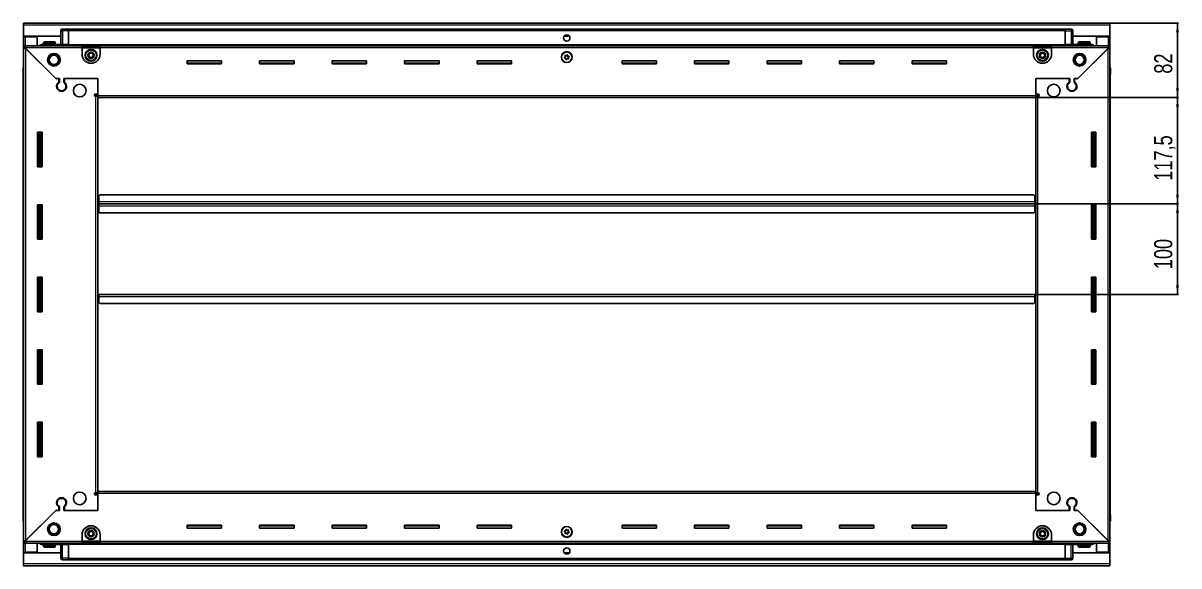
# Model space of a CAD drawing. Header units: millimetres. Extents: x 1315 to 5444, y -523 to 1671.
# Drawn here: x 4169 to 5444, y 877 to 1476 of the extents above; entities that cross this region are included whole.
import ezdxf

# ---------------------------------------------------------------- set-up
doc = ezdxf.new("R2010")
doc.units = ezdxf.units.MM
doc.layers.add('FORMAT', color=7, linetype='Continuous')
doc.styles.add('SLDTEXTSTYLE0', font='TXT', dxfattribs={"width": 0.75})
doc.dimstyles.new('SLDDIMSTYLE0', dxfattribs={"dimtxt": 20, "dimasz": 10, "dimexe": 0, "dimexo": 0.0625, "dimgap": 5, "dimtad": 2, "dimdec": 1, "dimrnd": 1e-09, "dimzin": 12, "dimdsep": 46, "dimtxsty": 'SLDTEXTSTYLE0', "dimsah": 1, "dimcen": 0.09, "dimadec": 0, "dimazin": 3, "dimtfac": 1, "dimtofl": 0, "dimtmove": 0, "dimatfit": 3, "dimfxl": 0, "dimfrac": 2, "dimtolj": 1, "dimtzin": 12, "dimarcsym": 0})

# ---------------------------------------------------------------- blocks, each defined once
blk = doc.blocks.new('_D_6')
at = {"layer": 'FORMAT'}
for p, q in [((5368.4, 1475.8), (5443.9, 1475.8)), ((5442.9, 1475.8), (5442.9, 1393.8)), ((5286.4, 1393.8), (5443.9, 1393.8))]:
    blk.add_line(p, q, dxfattribs=at)
for points in [[(5442.9, 1475.8), (5441.3, 1465.8), (5444.4, 1465.8)], [(5442.9, 1393.8), (5444.4, 1403.8), (5441.3, 1403.8)]]:
    blk.add_solid(points, dxfattribs=at)
at = {"layer": 'FORMAT', "insert": (5417.1, 1420), "char_height": 20, "attachment_point": 1, "rotation": 90, "style": 'SLDTEXTSTYLE0'}
blk.add_mtext('82', dxfattribs=at)
blk = doc.blocks.new('_D_7')
at = {"layer": 'FORMAT'}
for p, q in [((5286.4, 1393.8), (5443.9, 1393.8)), ((5442.9, 1276.3), (5442.9, 1393.8)), ((5285.4, 1276.3), (5443.9, 1276.3))]:
    blk.add_line(p, q, dxfattribs=at)
for points in [[(5442.9, 1393.8), (5441.3, 1383.8), (5444.4, 1383.8)], [(5442.9, 1276.3), (5444.4, 1286.3), (5441.3, 1286.3)]]:
    blk.add_solid(points, dxfattribs=at)
at = {"layer": 'FORMAT', "insert": (5417.1, 1301.8), "char_height": 20, "attachment_point": 1, "rotation": 90, "style": 'SLDTEXTSTYLE0'}
blk.add_mtext('117,5', dxfattribs=at)
blk = doc.blocks.new('_D_8')
at = {"layer": 'FORMAT'}
for p, q in [((5285.4, 1276.3), (5443.9, 1276.3)), ((5442.9, 1276.3), (5442.9, 1176.3)), ((5285.4, 1176.3), (5443.9, 1176.3))]:
    blk.add_line(p, q, dxfattribs=at)
for points in [[(5442.9, 1276.3), (5441.3, 1266.3), (5444.4, 1266.3)], [(5442.9, 1176.3), (5444.4, 1186.3), (5441.3, 1186.3)]]:
    blk.add_solid(points, dxfattribs=at)
at = {"layer": 'FORMAT', "insert": (5417.1, 1204.2), "char_height": 20, "attachment_point": 1, "rotation": 90, "style": 'SLDTEXTSTYLE0'}
blk.add_mtext('100', dxfattribs=at)

msp = doc.modelspace()

# ---------------------------------------------------------------- linework, layer by layer
at = {"color": 7, "linetype": 'Continuous', "lineweight": 25}
for p, q in [((4169.35, 1473.72), (4169.35, 1475.82)), ((4169.35, 1475.82), (5368.35, 1475.82)), ((4169.35, 1461.32), (4169.35, 1473.72)), ((4210.35, 1452.32), (4210.35, 1467.32)), ((4211.03, 1468.82), (4211.03, 1468.82)), ((4212.35, 1469.32), (4218.85, 1469.32)), ((4212.35, 1469.32), (4218.85, 1469.32)), ((4218.85, 1469.32), (4218.85, 1469.32)), ((4218.85, 1469.32), (4218.85, 1469.32)), ((4218.85, 1469.32), (4218.85, 1467.32)), ((5318.85, 1469.17), (4218.85, 1469.17)), ((4218.85, 1452.32), (4218.85, 1467.32)), ((5318.85, 1469.32), (5318.85, 1469.32)), ((5325.35, 1469.32), (5318.85, 1469.32)), ((5325.35, 1469.32), (5318.85, 1469.32)), ((5318.85, 1469.32), (5318.85, 1467.32)), ((5318.85, 1452.32), (5318.85, 1467.32)), ((5327.35, 1467.32), (5327.35, 1467.32)), ((5327.35, 1452.32), (5327.35, 1467.32)), ((5368.35, 1475.82), (5368.35, 1473.72)), ((5368.35, 1473.72), (5368.35, 1461.32)), ((4210.35, 1461.32), (4169.35, 1461.32)), ((4169.35, 1460.82), (4169.35, 1461.32)), ((4169.35, 1450.57), (4169.35, 1460.82)), ((4169.35, 1460.82), (4171.45, 1460.82)), ((4170.85, 1460.82), (4170.85, 1461.32)), ((4184.35, 1460.82), (4171.45, 1460.82)), ((4184.35, 1450.57), (4184.35, 1460.82)), ((4191.35, 1454.22), (4191.35, 1452.32)), ((4192.15, 1455.02), (4203.55, 1455.02)), ((4204.35, 1452.32), (4204.35, 1454.22)), ((4771.72, 1461.32), (4765.98, 1461.32)), ((5368.35, 1461.32), (5327.35, 1461.32)), ((5333.35, 1454.22), (5333.35, 1452.32)), ((5334.15, 1455.02), (5345.55, 1455.02)), ((5346.35, 1452.32), (5346.35, 1454.22)), ((5353.35, 1450.57), (5353.35, 1460.82)), ((5353.35, 1460.82), (5366.25, 1460.82)), ((5366.25, 1460.82), (5368.35, 1460.82)), ((5366.85, 1460.82), (5366.85, 1461.32)), ((5368.35, 1460.82), (5368.35, 1461.32)), ((5368.35, 1460.82), (5368.35, 1450.57)), ((4169.35, 1449.07), (4169.35, 1450.57)), ((4169.35, 1450.57), (4170.35, 1450.57)), ((4169.35, 1448.57), (4169.35, 1449.07)), ((4169.35, 1449.07), (4170.35, 1449.07)), ((4169.35, 904.07), (4169.35, 1448.57)), ((4170.85, 1448.57), (4169.35, 1448.57)), ((4170.35, 1449.07), (4170.35, 1450.57)), ((4170.35, 1450.57), (4233.85, 1450.57)), ((4170.95, 1448.47), (4204.85, 1414.57)), ((4205.55, 1413.87), (4171.45, 1447.97)), ((4189.85, 1452.32), (4218.85, 1452.32)), ((4218.78, 1450.57), (4218.85, 1452.29)), ((4218.85, 1452.32), (4218.85, 1451.82)), ((4218.85, 1451.17), (5318.85, 1451.17)), ((4233.85, 1448.47), (4233.85, 1450.57)), ((4233.85, 1450.57), (4253.85, 1450.57)), ((4233.85, 1449.07), (4253.85, 1449.07)), ((4233.85, 1441.57), (4233.85, 1448.47)), ((4253.85, 1450.57), (5283.85, 1450.57)), ((4253.85, 1450.57), (4253.85, 1448.47)), ((4253.85, 1448.47), (4253.85, 1441.57)), ((5283.85, 1448.47), (5283.85, 1450.57)), ((5283.85, 1450.57), (5303.85, 1450.57)), ((5283.85, 1449.07), (5303.85, 1449.07)), ((5283.85, 1441.57), (5283.85, 1448.47)), ((5303.85, 1450.57), (5367.35, 1450.57)), ((5303.85, 1450.57), (5303.85, 1448.47)), ((5303.85, 1448.47), (5303.85, 1441.57)), ((5318.85, 1452.32), (5318.85, 1451.82)), ((5347.85, 1452.32), (5318.85, 1452.32)), ((5318.85, 1452.29), (5318.93, 1450.57)), ((5366.25, 1447.97), (5332.15, 1413.87)), ((5332.85, 1414.57), (5366.75, 1448.47)), ((5366.85, 1448.57), (5368.35, 1448.57)), ((5367.35, 1449.07), (5367.35, 1450.57)), ((5367.35, 1450.57), (5368.35, 1450.57)), ((5367.35, 1449.07), (5368.35, 1449.07)), ((5368.35, 1449.07), (5368.35, 1450.57)), ((5368.35, 1449.07), (5368.35, 1448.57)), ((5368.35, 1448.57), (5368.35, 904.07)), ((4387.85, 1434.32), (4349.85, 1434.32)), ((4349.85, 1434.32), (4349.85, 1430.82)), ((4387.85, 1431.57), (4349.85, 1431.57)), ((4349.85, 1430.82), (4387.85, 1430.82)), ((4387.85, 1430.82), (4387.85, 1434.32)), ((4467.85, 1434.32), (4429.85, 1434.32)), ((4429.85, 1434.32), (4429.85, 1430.82)), ((4467.85, 1431.57), (4429.85, 1431.57)), ((4429.85, 1430.82), (4467.85, 1430.82)), ((4467.85, 1430.82), (4467.85, 1434.32)), ((4547.85, 1434.32), (4509.85, 1434.32)), ((4509.85, 1434.32), (4509.85, 1430.82)), ((4547.85, 1431.57), (4509.85, 1431.57)), ((4509.85, 1430.82), (4547.85, 1430.82)), ((4547.85, 1430.82), (4547.85, 1434.32)), ((4627.85, 1434.32), (4589.85, 1434.32)), ((4589.85, 1434.32), (4589.85, 1430.82)), ((4627.85, 1431.57), (4589.85, 1431.57)), ((4589.85, 1430.82), (4627.85, 1430.82)), ((4627.85, 1430.82), (4627.85, 1434.32)), ((4707.85, 1434.32), (4669.85, 1434.32)), ((4669.85, 1434.32), (4669.85, 1430.82)), ((4707.85, 1431.57), (4669.85, 1431.57)), ((4669.85, 1430.82), (4707.85, 1430.82)), ((4707.85, 1430.82), (4707.85, 1434.32)), ((4867.85, 1434.32), (4829.85, 1434.32)), ((4829.85, 1434.32), (4829.85, 1430.82)), ((4867.85, 1431.57), (4829.85, 1431.57)), ((4829.85, 1430.82), (4867.85, 1430.82)), ((4867.85, 1430.82), (4867.85, 1434.32)), ((4947.85, 1434.32), (4909.85, 1434.32)), ((4909.85, 1434.32), (4909.85, 1430.82)), ((4947.85, 1431.57), (4909.85, 1431.57)), ((4909.85, 1430.82), (4947.85, 1430.82)), ((4947.85, 1430.82), (4947.85, 1434.32)), ((5027.85, 1434.32), (4989.85, 1434.32)), ((4989.85, 1434.32), (4989.85, 1430.82)), ((5027.85, 1431.57), (4989.85, 1431.57)), ((4989.85, 1430.82), (5027.85, 1430.82)), ((5027.85, 1430.82), (5027.85, 1434.32)), ((5107.85, 1434.32), (5069.85, 1434.32)), ((5069.85, 1434.32), (5069.85, 1430.82)), ((5107.85, 1431.57), (5069.85, 1431.57)), ((5069.85, 1430.82), (5107.85, 1430.82)), ((5107.85, 1430.82), (5107.85, 1434.32)), ((5187.85, 1434.32), (5149.85, 1434.32)), ((5149.85, 1434.32), (5149.85, 1430.82)), ((5187.85, 1431.57), (5149.85, 1431.57)), ((5149.85, 1430.82), (5187.85, 1430.82)), ((5187.85, 1430.82), (5187.85, 1434.32)), ((4168.85, 1425.82), (4168.85, 1419.32)), ((4168.85, 1419.32), (4168.85, 1425.82)), ((4168.85, 1419.32), (4168.85, 1419.32)), ((4169.35, 1419.32), (4168.85, 1419.32)), ((4169, 1419.32), (4169, 933.32)), ((5368.35, 1427.15), (5368.35, 1427.15)), ((5368.35, 1419.32), (5368.85, 1419.32)), ((5368.7, 933.32), (5368.7, 1419.32)), ((5368.85, 1425.82), (5368.85, 1419.32)), ((5368.85, 1419.32), (5368.85, 1425.82)), ((5368.85, 1419.32), (5368.85, 1419.32)), ((5368.85, 1419.32), (5368.85, 1419.32)), ((4204.85, 1414.57), (4209.05, 1414.57)), ((4206.25, 1414.57), (4205.55, 1413.87)), ((4208.35, 1414.57), (4206.25, 1414.57)), ((4208.35, 1414.57), (4208.35, 1410.68)), ((4209.05, 1414.57), (4209.05, 1410.29)), ((4213.65, 1414.57), (4251.35, 1414.57)), ((4213.65, 1410.29), (4213.65, 1414.57)), ((4214.35, 1410.68), (4214.35, 1414.57)), ((4251.35, 1414.57), (4214.35, 1414.57)), ((4251.35, 1395.92), (4251.35, 1414.57)), ((4251.35, 1397.32), (4251.35, 1414.57)), ((5286.35, 1414.57), (5324.05, 1414.57)), ((5286.35, 1395.92), (5286.35, 1414.57)), ((5286.35, 1414.57), (5286.35, 1397.32)), ((5323.35, 1414.57), (5286.35, 1414.57)), ((5323.35, 1414.57), (5323.35, 1410.68)), ((5324.05, 1414.57), (5324.05, 1410.29)), ((5328.65, 1414.57), (5332.85, 1414.57)), ((5328.65, 1410.29), (5328.65, 1414.57)), ((5331.45, 1414.57), (5329.35, 1414.57)), ((5329.35, 1410.68), (5329.35, 1414.57)), ((5332.15, 1413.87), (5331.45, 1414.57)), ((4209.35, 1401.71), (4209.35, 1400.95)), ((4248.5, 1397.32), (4251.35, 1397.32)), ((4249.25, 1395.32), (4248.5, 1395.32)), ((4249.25, 1395.32), (4251.35, 1395.32)), ((4251.35, 1396.32), (4249.35, 1396.32)), ((4249.35, 1396.32), (4249.35, 1395.32)), ((4251.35, 1393.82), (4251.35, 1395.92)), ((5286.35, 1393.82), (4251.35, 1393.82)), ((4251.35, 958.82), (4251.35, 1393.82)), ((5286.35, 1397.32), (5289.2, 1397.32)), ((5288.35, 1396.32), (5286.35, 1396.32)), ((5286.35, 1395.92), (5286.35, 1393.82)), ((5286.35, 1395.32), (5288.45, 1395.32)), ((5286.35, 1393.82), (5286.35, 958.82)), ((5288.35, 1395.32), (5288.35, 1396.32)), ((5289.2, 1395.32), (5288.45, 1395.32)), ((5328.35, 1401.71), (5328.35, 1400.95)), ((4189.85, 1355.32), (4184.85, 1355.32)), ((4184.85, 1355.32), (4184.85, 1317.32)), ((4187, 1317.32), (4187, 1355.32)), ((4188.79, 1317.32), (4188.79, 1355.32)), ((4188.83, 1317.32), (4188.83, 1355.32)), ((4189.85, 1317.32), (4189.85, 1355.32)), ((5347.85, 1355.32), (5347.85, 1317.32)), ((5352.85, 1355.32), (5347.85, 1355.32)), ((5348.87, 1355.32), (5348.87, 1317.32)), ((5348.91, 1355.32), (5348.91, 1317.32)), ((5350.7, 1355.32), (5350.7, 1317.32)), ((5352.85, 1317.32), (5352.85, 1355.32)), ((4184.85, 1317.32), (4189.85, 1317.32)), ((5347.85, 1317.32), (5352.85, 1317.32)), ((4252.1, 1276.32), (4251.35, 1276.32)), ((4252.35, 1279.17), (4252.1, 1279.17)), ((4252.1, 1279.17), (4252.1, 1276.32)), ((4252.1, 1276.32), (4252.1, 1273.47)), ((4253.35, 1286.32), (4252.35, 1285.32)), ((4252.35, 1285.32), (4252.35, 1278.42)), ((4252.35, 1276.32), (4252.35, 1278.42)), ((5285.35, 1276.32), (4252.35, 1276.32)), ((4252.35, 1274.22), (4252.35, 1276.32)), ((5284.35, 1286.32), (4253.35, 1286.32)), ((5285.35, 1285.32), (5284.35, 1286.32)), ((5285.35, 1278.42), (5285.35, 1285.32)), ((5285.6, 1279.17), (5285.35, 1279.17)), ((5285.35, 1278.42), (5285.35, 1276.32)), ((5285.35, 1276.32), (5285.35, 1274.22)), ((5285.6, 1276.32), (5285.6, 1279.17)), ((5286.35, 1276.32), (5285.6, 1276.32)), ((5285.6, 1273.47), (5285.6, 1276.32)), ((4189.85, 1275.32), (4184.85, 1275.32)), ((4184.85, 1275.32), (4184.85, 1237.32)), ((4187, 1237.32), (4187, 1275.32)), ((4188.79, 1237.32), (4188.79, 1275.32)), ((4188.83, 1237.32), (4188.83, 1275.32)), ((4189.85, 1237.32), (4189.85, 1275.32)), ((4252.1, 1273.47), (4252.35, 1273.47)), ((4252.35, 1274.22), (4252.35, 1267.32)), ((4252.35, 1267.32), (4253.35, 1266.32)), ((4253.35, 1266.32), (5284.35, 1266.32)), ((5284.35, 1266.32), (5285.35, 1267.32)), ((5285.35, 1267.32), (5285.35, 1274.22)), ((5285.35, 1273.47), (5285.6, 1273.47)), ((5347.85, 1275.32), (5347.85, 1237.32)), ((5352.85, 1275.32), (5347.85, 1275.32)), ((5348.87, 1275.32), (5348.87, 1237.32)), ((5348.91, 1275.32), (5348.91, 1237.32)), ((5350.7, 1275.32), (5350.7, 1237.32)), ((5352.85, 1237.32), (5352.85, 1275.32)), ((4184.85, 1237.32), (4189.85, 1237.32)), ((5347.85, 1237.32), (5352.85, 1237.32)), ((4189.85, 1195.32), (4184.85, 1195.32)), ((4184.85, 1195.32), (4184.85, 1157.32)), ((4187, 1157.32), (4187, 1195.32)), ((4188.79, 1157.32), (4188.79, 1195.32)), ((4188.83, 1157.32), (4188.83, 1195.32)), ((4189.85, 1157.32), (4189.85, 1195.32)), ((5347.85, 1195.32), (5347.85, 1157.32)), ((5352.85, 1195.32), (5347.85, 1195.32)), ((5348.87, 1195.32), (5348.87, 1157.32)), ((5348.91, 1195.32), (5348.91, 1157.32)), ((5350.7, 1195.32), (5350.7, 1157.32)), ((5352.85, 1157.32), (5352.85, 1195.32)), ((4251.35, 1176.32), (4252.1, 1176.32)), ((4252.1, 1176.32), (4252.1, 1173.47)), ((4252.35, 1174.22), (4252.35, 1176.32)), ((4252.35, 1176.32), (5285.35, 1176.32)), ((4252.35, 1174.22), (4252.35, 1167.32)), ((5285.35, 1176.32), (5285.35, 1174.22)), ((5285.35, 1167.32), (5285.35, 1174.22)), ((5285.6, 1173.47), (5285.6, 1176.32)), ((5285.6, 1176.32), (5286.35, 1176.32)), ((4252.1, 1173.47), (4252.35, 1173.47)), ((4252.35, 1167.32), (4253.35, 1166.32)), ((4253.35, 1166.32), (5284.35, 1166.32)), ((5284.35, 1166.32), (5285.35, 1167.32)), ((5285.35, 1173.47), (5285.6, 1173.47)), ((4184.85, 1157.32), (4189.85, 1157.32)), ((5347.85, 1157.32), (5352.85, 1157.32)), ((4189.85, 1115.32), (4184.85, 1115.32)), ((4184.85, 1115.32), (4184.85, 1077.32)), ((4187, 1077.32), (4187, 1115.32)), ((4188.79, 1077.32), (4188.79, 1115.32)), ((4188.83, 1077.32), (4188.83, 1115.32)), ((4189.85, 1077.32), (4189.85, 1115.32)), ((5347.85, 1115.32), (5347.85, 1077.32)), ((5352.85, 1115.32), (5347.85, 1115.32)), ((5348.87, 1115.32), (5348.87, 1077.32)), ((5348.91, 1115.32), (5348.91, 1077.32)), ((5350.7, 1115.32), (5350.7, 1077.32)), ((5352.85, 1077.32), (5352.85, 1115.32)), ((4184.85, 1077.32), (4189.85, 1077.32)), ((5347.85, 1077.32), (5352.85, 1077.32)), ((4189.85, 1035.32), (4184.85, 1035.32)), ((4184.85, 1035.32), (4184.85, 997.32)), ((4187, 997.32), (4187, 1035.32)), ((4188.79, 997.32), (4188.79, 1035.32)), ((4188.83, 997.32), (4188.83, 1035.32)), ((4189.85, 997.32), (4189.85, 1035.32)), ((5347.85, 1035.32), (5347.85, 997.32)), ((5352.85, 1035.32), (5347.85, 1035.32)), ((5348.87, 1035.32), (5348.87, 997.32)), ((5348.91, 1035.32), (5348.91, 997.32)), ((5350.7, 1035.32), (5350.7, 997.32)), ((5352.85, 997.32), (5352.85, 1035.32)), ((4184.85, 997.32), (4189.85, 997.32)), ((5347.85, 997.32), (5352.85, 997.32)), ((4248.5, 957.32), (4249.25, 957.32)), ((4251.35, 957.32), (4249.25, 957.32)), ((4249.35, 957.32), (4249.35, 956.32)), ((4251.35, 956.72), (4251.35, 958.82)), ((4251.35, 958.82), (5286.35, 958.82)), ((4251.35, 956.72), (4251.35, 938.07)), ((5286.35, 958.82), (5286.35, 956.72)), ((5288.45, 957.32), (5286.35, 957.32)), ((5286.35, 956.72), (5286.35, 938.07)), ((5288.35, 956.32), (5288.35, 957.32)), ((5288.45, 957.32), (5289.2, 957.32)), ((4209.35, 951.7), (4209.35, 950.94)), ((4251.35, 955.32), (4248.5, 955.32)), ((4249.35, 956.32), (4251.35, 956.32)), ((4251.35, 938.07), (4251.35, 955.32)), ((5286.35, 956.32), (5288.35, 956.32)), ((5286.35, 955.32), (5286.35, 938.07)), ((5289.2, 955.32), (5286.35, 955.32)), ((5328.35, 951.7), (5328.35, 950.94)), ((4168.85, 926.82), (4168.85, 933.32)), ((4168.85, 933.32), (4168.85, 933.32)), ((4168.85, 933.32), (4168.85, 933.32)), ((4168.85, 933.32), (4168.85, 926.82)), ((4169.35, 933.32), (4168.85, 933.32)), ((4204.85, 938.07), (4170.95, 904.17)), ((4171.45, 904.67), (4205.55, 938.77)), ((4209.05, 938.07), (4204.85, 938.07)), ((4205.55, 938.77), (4206.25, 938.07)), ((4206.25, 938.07), (4208.35, 938.07)), ((4208.35, 941.96), (4208.35, 938.07)), ((4209.05, 942.36), (4209.05, 938.07)), ((4213.65, 938.07), (4213.65, 942.36)), ((4251.35, 938.07), (4213.65, 938.07)), ((4214.35, 938.07), (4214.35, 941.96)), ((4214.35, 938.07), (4251.35, 938.07)), ((5324.05, 938.07), (5286.35, 938.07)), ((5286.35, 938.07), (5323.35, 938.07)), ((5323.35, 941.96), (5323.35, 938.07)), ((5324.05, 942.36), (5324.05, 938.07)), ((5328.65, 938.07), (5328.65, 942.36)), ((5332.85, 938.07), (5328.65, 938.07)), ((5329.35, 938.07), (5329.35, 941.96)), ((5329.35, 938.07), (5331.45, 938.07)), ((5331.45, 938.07), (5332.15, 938.77)), ((5332.15, 938.77), (5366.25, 904.67)), ((5366.75, 904.17), (5332.85, 938.07)), ((5368.35, 933.32), (5368.85, 933.32)), ((5368.85, 933.32), (5368.85, 933.32)), ((5368.85, 926.82), (5368.85, 933.32)), ((5368.85, 933.32), (5368.85, 926.82)), ((4169.35, 925.5), (4169.35, 925.5)), ((4387.85, 921.82), (4349.85, 921.82)), ((4349.85, 921.82), (4349.85, 918.32)), ((4349.85, 921.07), (4387.85, 921.07)), ((4387.85, 918.32), (4387.85, 921.82)), ((4467.85, 921.82), (4429.85, 921.82)), ((4429.85, 921.82), (4429.85, 918.32)), ((4429.85, 921.07), (4467.85, 921.07)), ((4467.85, 918.32), (4467.85, 921.82)), ((4547.85, 921.82), (4509.85, 921.82)), ((4509.85, 921.82), (4509.85, 918.32)), ((4509.85, 921.07), (4547.85, 921.07)), ((4547.85, 918.32), (4547.85, 921.82)), ((4627.85, 921.82), (4589.85, 921.82)), ((4589.85, 921.82), (4589.85, 918.32)), ((4589.85, 921.07), (4627.85, 921.07)), ((4627.85, 918.32), (4627.85, 921.82)), ((4707.85, 921.82), (4669.85, 921.82)), ((4669.85, 921.82), (4669.85, 918.32)), ((4669.85, 921.07), (4707.85, 921.07)), ((4707.85, 918.32), (4707.85, 921.82)), ((4867.85, 921.82), (4829.85, 921.82)), ((4829.85, 921.82), (4829.85, 918.32)), ((4829.85, 921.07), (4867.85, 921.07)), ((4867.85, 918.32), (4867.85, 921.82)), ((4947.85, 921.82), (4909.85, 921.82)), ((4909.85, 921.82), (4909.85, 918.32)), ((4909.85, 921.07), (4947.85, 921.07)), ((4947.85, 918.32), (4947.85, 921.82)), ((5027.85, 921.82), (4989.85, 921.82)), ((4989.85, 921.82), (4989.85, 918.32)), ((4989.85, 921.07), (5027.85, 921.07)), ((5027.85, 918.32), (5027.85, 921.82)), ((5107.85, 921.82), (5069.85, 921.82)), ((5069.85, 921.82), (5069.85, 918.32)), ((5069.85, 921.07), (5107.85, 921.07)), ((5107.85, 918.32), (5107.85, 921.82)), ((5187.85, 921.82), (5149.85, 921.82)), ((5149.85, 921.82), (5149.85, 918.32)), ((5149.85, 921.07), (5187.85, 921.07)), ((5187.85, 918.32), (5187.85, 921.82)), ((4233.85, 904.17), (4233.85, 911.07)), ((4253.85, 911.07), (4253.85, 904.17)), ((4349.85, 918.32), (4387.85, 918.32)), ((4429.85, 918.32), (4467.85, 918.32)), ((4509.85, 918.32), (4547.85, 918.32)), ((4589.85, 918.32), (4627.85, 918.32)), ((4669.85, 918.32), (4707.85, 918.32)), ((4829.85, 918.32), (4867.85, 918.32)), ((4909.85, 918.32), (4947.85, 918.32)), ((4989.85, 918.32), (5027.85, 918.32)), ((5069.85, 918.32), (5107.85, 918.32)), ((5149.85, 918.32), (5187.85, 918.32)), ((5283.85, 904.17), (5283.85, 911.07)), ((5303.85, 911.07), (5303.85, 904.17)), ((4169.35, 903.57), (4169.35, 904.07)), ((4170.85, 904.07), (4169.35, 904.07)), ((4169.35, 903.57), (4169.35, 902.07)), ((4170.35, 903.57), (4169.35, 903.57)), ((4169.35, 891.82), (4169.35, 902.07)), ((4170.35, 902.07), (4169.35, 902.07)), ((4170.35, 903.57), (4170.35, 902.07)), ((4233.85, 902.07), (4170.35, 902.07)), ((4184.35, 891.82), (4184.35, 902.07)), ((4189.85, 900.32), (4218.85, 900.32)), ((4191.35, 900.32), (4191.35, 898.42)), ((4195.93, 897.62), (4192.15, 897.62)), ((4203.55, 897.62), (4195.93, 897.62)), ((4204.35, 898.42), (4204.35, 900.32)), ((4210.35, 900.32), (4210.35, 885.32)), ((4218.85, 900.36), (4218.78, 902.07)), ((5318.85, 901.47), (4218.85, 901.47)), ((4218.85, 900.32), (4218.85, 900.82)), ((4218.85, 900.32), (4218.85, 885.32)), ((4233.85, 902.07), (4233.85, 904.17)), ((4253.85, 903.57), (4233.85, 903.57)), ((4253.85, 902.07), (4233.85, 902.07)), ((4253.85, 904.17), (4253.85, 902.07)), ((5283.85, 902.07), (4253.85, 902.07)), ((5283.85, 902.07), (5283.85, 904.17)), ((5303.85, 903.57), (5283.85, 903.57)), ((5303.85, 902.07), (5283.85, 902.07)), ((5303.85, 904.17), (5303.85, 902.07)), ((5367.35, 902.07), (5303.85, 902.07)), ((5318.93, 902.07), (5318.85, 900.36)), ((5318.85, 900.32), (5318.85, 900.82)), ((5347.85, 900.32), (5318.85, 900.32)), ((5318.85, 900.32), (5318.85, 885.32)), ((5327.35, 900.32), (5327.35, 885.32)), ((5333.35, 900.32), (5333.35, 898.42)), ((5341.14, 897.62), (5334.15, 897.62)), ((5345.55, 897.62), (5341.14, 897.62)), ((5346.35, 898.42), (5346.35, 900.32)), ((5353.35, 891.82), (5353.35, 902.07)), ((5366.85, 904.07), (5368.35, 904.07)), ((5367.35, 903.57), (5367.35, 902.07)), ((5368.35, 903.57), (5367.35, 903.57)), ((5368.35, 902.07), (5367.35, 902.07)), ((5368.35, 904.07), (5368.35, 903.57)), ((5368.35, 903.57), (5368.35, 902.07)), ((5368.35, 902.07), (5368.35, 891.82)), ((4171.45, 891.82), (4169.35, 891.82)), ((4169.35, 891.32), (4169.35, 891.82)), ((4169.35, 878.92), (4169.35, 891.32)), ((4169.35, 891.32), (4210.35, 891.32)), ((4170.85, 891.32), (4170.85, 891.82)), ((4171.45, 891.82), (4184.35, 891.82)), ((4210.35, 885.32), (4210.35, 885.32)), ((4212.35, 883.32), (4218.85, 883.32)), ((4212.35, 883.32), (4218.85, 883.32)), ((4218.85, 883.32), (4218.85, 885.32)), ((4218.85, 883.47), (5318.85, 883.47)), ((4218.85, 883.32), (4218.85, 883.32)), ((4765.98, 891.32), (4771.72, 891.32)), ((5318.85, 883.32), (5318.85, 885.32)), ((5325.35, 883.32), (5318.85, 883.32)), ((5318.85, 883.32), (5318.85, 883.32)), ((5318.85, 883.32), (5318.85, 883.32)), ((5325.35, 883.32), (5318.85, 883.32)), ((5326.67, 883.82), (5326.67, 883.82)), ((5327.35, 891.32), (5368.35, 891.32)), ((5366.25, 891.82), (5353.35, 891.82)), ((5368.35, 891.82), (5366.25, 891.82)), ((5366.85, 891.32), (5366.85, 891.82)), ((5368.35, 891.32), (5368.35, 891.82)), ((5368.35, 891.32), (5368.35, 878.92)), ((4169.35, 876.82), (4169.35, 878.92)), ((5368.35, 876.82), (4169.35, 876.82)), ((5368.35, 878.92), (5368.35, 876.82))]:
    msp.add_line(p, q, dxfattribs=at)
at = {"color": 8, "linetype": 'Continuous', "lineweight": 18}
for p, q in [((5368.35, 1473.72), (4169.35, 1473.72)), ((4210.35, 1467.32), (4212.35, 1467.32)), ((4212.35, 1469.32), (4212.35, 1467.32)), ((4212.35, 1467.32), (4212.35, 1452.32)), ((4218.85, 1467.32), (4212.35, 1467.32)), ((5318.85, 1467.17), (4218.85, 1467.17)), ((5318.85, 1467.32), (5325.35, 1467.32)), ((5325.35, 1469.32), (5325.35, 1467.32)), ((5327.35, 1467.32), (5325.35, 1467.32)), ((5325.35, 1467.32), (5325.35, 1452.32)), ((4171.45, 1460.82), (4171.45, 1461.32)), ((4171.45, 1450.57), (4171.45, 1460.82)), ((4191.35, 1454.22), (4204.35, 1454.22)), ((5333.35, 1454.22), (5346.35, 1454.22)), ((5366.25, 1461.32), (5366.25, 1460.82)), ((5366.25, 1460.82), (5366.25, 1450.57)), ((4233.85, 1448.47), (4170.95, 1448.47)), ((4171.45, 1447.97), (4171.45, 904.67)), ((5318.85, 1451.82), (4218.85, 1451.82)), ((5318.85, 1450.59), (4218.85, 1450.59)), ((4233.85, 1448.47), (4253.85, 1448.47)), ((5283.85, 1448.47), (4253.85, 1448.47)), ((5283.85, 1448.47), (5303.85, 1448.47)), ((5366.75, 1448.47), (5303.85, 1448.47)), ((5366.25, 904.67), (5366.25, 1447.97)), ((4169.35, 1425.82), (4168.85, 1425.82)), ((5368.35, 1425.82), (5368.85, 1425.82)), ((4249.25, 957.32), (4249.25, 1395.32)), ((4251.35, 1395.92), (5286.35, 1395.92)), ((5288.45, 1395.32), (5288.45, 957.32)), ((4186.35, 1355.32), (4186.35, 1317.32)), ((4187.59, 1355.32), (4187.59, 1317.32)), ((5350.12, 1317.32), (5350.12, 1355.32)), ((5351.35, 1317.32), (5351.35, 1355.32)), ((5285.35, 1278.42), (4252.35, 1278.42)), ((4186.35, 1275.32), (4186.35, 1237.32)), ((4187.59, 1275.32), (4187.59, 1237.32)), ((4252.35, 1274.22), (5285.35, 1274.22)), ((5350.12, 1237.32), (5350.12, 1275.32)), ((5351.35, 1237.32), (5351.35, 1275.32)), ((4186.35, 1195.32), (4186.35, 1157.32)), ((4187.59, 1195.32), (4187.59, 1157.32)), ((5350.12, 1157.32), (5350.12, 1195.32)), ((5351.35, 1157.32), (5351.35, 1195.32)), ((4252.35, 1174.22), (5285.35, 1174.22)), ((4186.35, 1115.32), (4186.35, 1077.32)), ((4187.59, 1115.32), (4187.59, 1077.32)), ((5350.12, 1077.32), (5350.12, 1115.32)), ((5351.35, 1077.32), (5351.35, 1115.32)), ((4186.35, 1035.32), (4186.35, 997.32)), ((4187.59, 1035.32), (4187.59, 997.32)), ((5350.12, 997.32), (5350.12, 1035.32)), ((5351.35, 997.32), (5351.35, 1035.32)), ((5286.35, 956.72), (4251.35, 956.72)), ((4169.35, 926.82), (4168.85, 926.82)), ((5368.35, 926.82), (5368.85, 926.82)), ((4170.95, 904.17), (4233.85, 904.17)), ((4171.45, 891.82), (4171.45, 902.07)), ((4195.66, 898.42), (4191.35, 898.42)), ((4204.35, 898.42), (4195.66, 898.42)), ((4212.35, 885.32), (4212.35, 900.32)), ((4218.85, 902.06), (5318.85, 902.06)), ((4218.85, 900.82), (5318.85, 900.82)), ((4253.85, 904.17), (4233.85, 904.17)), ((4253.85, 904.17), (5283.85, 904.17)), ((5303.85, 904.17), (5283.85, 904.17)), ((5303.85, 904.17), (5366.75, 904.17)), ((5325.35, 885.32), (5325.35, 900.32)), ((5341.33, 898.42), (5333.35, 898.42)), ((5346.35, 898.42), (5341.33, 898.42)), ((5366.25, 902.07), (5366.25, 891.82)), ((4171.45, 891.32), (4171.45, 891.82)), ((4210.35, 885.32), (4212.35, 885.32)), ((4212.35, 883.32), (4212.35, 885.32)), ((4218.85, 885.32), (4212.35, 885.32)), ((4218.85, 885.47), (5318.85, 885.47)), ((5318.85, 885.32), (5325.35, 885.32)), ((5327.35, 885.32), (5325.35, 885.32)), ((5325.35, 883.32), (5325.35, 885.32)), ((5366.25, 891.82), (5366.25, 891.32)), ((5368.35, 878.92), (4169.35, 878.92))]:
    msp.add_line(p, q, dxfattribs=at)
at = {"color": 7, "linetype": 'Continuous', "lineweight": 25, "flags": 128}
msp.add_lwpolyline([(5327.21, 1468.08), (5327.31, 1467.71), (5327.35, 1467.32)], dxfattribs=at)
at = {"color": 7, "linetype": 'Continuous', "lineweight": 25}
for centre, radius in [((4768.85, 1459.32), 3.5), ((4202.85, 1435.32), 7), ((4243.85, 1440.32), 6.5), ((4243.85, 1440.32), 3.46), ((4768.85, 1438.32), 6), ((4768.85, 1438.17), 5.79), ((5293.85, 1440.32), 6.5), ((5293.85, 1440.32), 3.46), ((5334.85, 1435.32), 7), ((4202.85, 1435.32), 6.02), ((4202.85, 1435.32), 5.1), ((4768.85, 1438.17), 1.85), ((5334.85, 1435.32), 6.02), ((5334.85, 1435.32), 5.1), ((4231.35, 1401.32), 7), ((5306.35, 1401.32), 7), ((4231.35, 951.32), 7), ((5306.35, 951.32), 7), ((4202.85, 917.32), 7), ((4202.85, 917.32), 6.02), ((4202.85, 917.32), 5.1), ((4243.85, 912.32), 6.5), ((4768.85, 914.32), 6), ((4768.85, 914.47), 5.79), ((5293.85, 912.32), 6.5), ((5334.85, 917.32), 7), ((5334.85, 917.32), 6.02), ((5334.85, 917.32), 5.1), ((4243.85, 912.32), 3.46), ((4768.85, 914.47), 1.85), ((5293.85, 912.32), 3.46), ((4768.85, 893.32), 3.5)]:
    msp.add_circle(centre, radius, dxfattribs=at)
at = {"color": 8, "linetype": 'Continuous', "lineweight": 18}
for centre in [(4243.85, 1440.32), (5293.85, 1440.32), (4243.85, 912.32), (5293.85, 912.32)]:
    msp.add_circle(centre, 5.7, dxfattribs=at)
at = {"color": 7, "linetype": 'Continuous', "lineweight": 25}
for centre, radius, start, end in [((4212.35, 1467.32), 2, 90, 180), ((4212.35, 1467.32), 2, 131.40962, 180), ((4212.35, 1467.32), 2, 90, 131.40962), ((5325.35, 1467.32), 2, 0, 90), ((4192.15, 1454.22), 0.8, 90, 180), ((4203.55, 1454.22), 0.8, 0, 90), ((5334.15, 1454.22), 0.8, 90, 180), ((5345.55, 1454.22), 0.8, 0, 90), ((4210.15, 1452.52), 0.2, 270, 0), ((4243.85, 1441.57), 10, 180, 270), ((4243.85, 1440.32), 2.5, 134.01559, 194.01559), ((4243.85, 1440.32), 2.5, 74.01559, 134.01559), ((4243.85, 1441.57), 10, 270, 0), ((4243.85, 1440.32), 2.5, 14.01559, 74.01559), ((5293.85, 1441.57), 10, 180, 270), ((5293.85, 1440.32), 2.5, 100.11158, 160.11158), ((5293.85, 1440.32), 2.5, 40.11158, 100.11158), ((5293.85, 1441.57), 10, 270, 0), ((5293.85, 1440.32), 2.5, 340.11158, 40.11158), ((5327.55, 1452.52), 0.2, 180, 270), ((4243.85, 1440.32), 2.5, 194.01559, 254.01559), ((4243.85, 1440.32), 2.5, 254.01559, 314.01559), ((4243.85, 1440.32), 2.5, 314.01559, 14.01559), ((5293.85, 1440.32), 2.5, 160.11158, 220.11158), ((5293.85, 1440.32), 2.5, 220.11158, 280.11158), ((5293.85, 1440.32), 2.5, 280.11158, 340.11158), ((4170.85, 1425.82), 2, 138.57492, 180), ((4170.85, 1425.82), 2, 138.59038, 180), ((5366.85, 1425.82), 2, 0, 41.40962), ((5366.85, 1425.82), 2, 0, 41.39416), ((4211.35, 1406.07), 5.5, 123.05573, 56.94427), ((4211.35, 1406.07), 4.8, 118.63099, 61.36901), ((5326.35, 1406.07), 5.5, 123.05573, 56.94427), ((5326.35, 1406.07), 4.8, 118.63099, 61.36901), ((4248.5, 1396.32), 1, 90, 270), ((5289.2, 1396.32), 1, 270, 90), ((4248.5, 956.32), 1, 90, 270), ((5289.2, 956.32), 1, 270, 90), ((4211.35, 946.57), 5.5, 303.05573, 236.94427), ((4211.35, 946.57), 4.8, 298.63099, 241.36901), ((5326.35, 946.57), 5.5, 303.05573, 236.94427), ((5326.35, 946.57), 4.8, 298.63099, 241.36901), ((4170.85, 926.82), 2, 180, 198.58003), ((4170.85, 926.82), 2, 180, 221.39416), ((4170.85, 926.82), 2, 213.94202, 221.40962), ((4243.85, 911.07), 10, 90, 180), ((4243.85, 911.07), 10, 0, 90), ((5293.85, 911.07), 10, 90, 180), ((5293.85, 911.07), 10, 0, 90), ((5366.85, 926.82), 2, 318.57492, 360), ((5366.85, 926.82), 2, 318.59038, 0), ((4243.85, 912.32), 2.5, 127.47401, 187.47401), ((4243.85, 912.32), 2.5, 187.47401, 247.47401), ((4243.85, 912.32), 2.5, 67.47401, 127.47401), ((4243.85, 912.32), 2.5, 247.47401, 307.47401), ((4243.85, 912.32), 2.5, 7.47401, 67.47401), ((4243.85, 912.32), 2.5, 307.47401, 7.47401), ((5293.85, 912.32), 2.5, 147.04236, 207.04236), ((5293.85, 912.32), 2.5, 207.04236, 267.04236), ((5293.85, 912.32), 2.5, 87.04236, 147.04236), ((5293.85, 912.32), 2.5, 267.04236, 327.04236), ((5293.85, 912.32), 2.5, 27.04236, 87.04236), ((5293.85, 912.32), 2.5, 327.04236, 27.04236), ((4192.15, 898.42), 0.8, 180, 270), ((4203.55, 898.42), 0.8, 270, 0), ((4210.15, 900.12), 0.2, 0, 90), ((5327.55, 900.12), 0.2, 90, 180), ((5334.15, 898.42), 0.8, 180, 270), ((5345.55, 898.42), 0.8, 270, 0), ((4212.35, 885.32), 2, 180, 270), ((4212.35, 885.32), 2, 180, 270), ((5325.35, 885.32), 2, 270, 0), ((5325.35, 885.32), 2, 270, 288.58003), ((5325.35, 885.32), 2, 303.94202, 311.40962)]:
    msp.add_arc(centre, radius, start, end, dxfattribs=at)
for points, knots in [([(4169.35, 1448.57), (4169.38, 1448.53), (4169.43, 1448.44), (4169.82, 1448.3), (4170.38, 1448.17), (4170.96, 1448.06), (4171.33, 1448), (4171.45, 1447.97)], [0, 0, 0, 0, 0.2302553, 0.4485219, 0.6667858, 0.8850496, 1, 1, 1, 1]), ([(4170.95, 1448.47), (4170.91, 1448.73), (4170.82, 1449.22), (4170.68, 1449.86), (4170.55, 1450.33), (4170.44, 1450.55), (4170.37, 1450.57), (4170.35, 1450.57)], [0, 0, 0, 0, 0.2302553, 0.4485219, 0.6667858, 0.8850496, 1, 1, 1, 1]), ([(4186.64, 1450.57), (4186.76, 1450.77), (4187.14, 1451.42), (4188.3, 1452.13), (4189.33, 1452.26), (4189.85, 1452.32)], [0, 0, 0, 0, 0.1822499, 0.5911249, 1, 1, 1, 1]), ([(4218.85, 1452.32), (4218.85, 1452.29), (4218.85, 1452.21), (4218.85, 1451.59), (4218.85, 1451.03), (4218.85, 1450.66), (4218.85, 1450.65)], [0, 0, 0, 0, 0.3302662, 0.66053239, 0.99079859, 1, 1, 1, 1]), ([(4241.08, 1441.12), (4241.45, 1441.48), (4242.14, 1442.15), (4242.83, 1442.81), (4243.15, 1443.12)], [0, 0, 0, 0, 0.5346859, 1, 1, 1, 1]), ([(4243.15, 1443.12), (4243.65, 1442.98), (4244.58, 1442.72), (4245.5, 1442.45), (4245.93, 1442.33)], [0, 0, 0, 0, 0.5346859, 1, 1, 1, 1]), ([(4245.93, 1442.33), (4245.96, 1442.21), (4246.1, 1441.63), (4246.34, 1440.66), (4246.54, 1439.86), (4246.63, 1439.53)], [0, 0, 0, 0, 0.1331247, 0.6370994, 1, 1, 1, 1]), ([(5291.01, 1439.82), (5291.05, 1439.93), (5291.26, 1440.5), (5291.59, 1441.43), (5291.87, 1442.21), (5291.99, 1442.53)], [0, 0, 0, 0, 0.1331247, 0.6370994, 1, 1, 1, 1]), ([(5291.99, 1442.53), (5292.5, 1442.62), (5293.45, 1442.79), (5294.39, 1442.96), (5294.83, 1443.04)], [0, 0, 0, 0, 0.5346859, 1, 1, 1, 1]), ([(5294.83, 1443.04), (5295.17, 1442.64), (5295.79, 1441.91), (5296.41, 1441.17), (5296.69, 1440.83)], [0, 0, 0, 0, 0.53468586, 1, 1, 1, 1]), ([(5318.85, 1452.32), (5318.85, 1452.29), (5318.85, 1452.21), (5318.85, 1451.59), (5318.85, 1451.03), (5318.85, 1450.66), (5318.85, 1450.65)], [0, 0, 0, 0, 0.3302662, 0.66053239, 0.99079859, 1, 1, 1, 1]), ([(5351.07, 1450.57), (5350.95, 1450.77), (5350.56, 1451.42), (5349.41, 1452.13), (5348.37, 1452.26), (5347.85, 1452.32)], [0, 0, 0, 0, 0.1822499, 0.5911249, 1, 1, 1, 1]), ([(5366.25, 1447.97), (5366.51, 1448.02), (5367, 1448.11), (5367.64, 1448.24), (5368.11, 1448.37), (5368.33, 1448.48), (5368.35, 1448.55), (5368.35, 1448.57)], [0, 0, 0, 0, 0.2302553, 0.4485219, 0.6667858, 0.8850496, 1, 1, 1, 1]), ([(5367.35, 1450.57), (5367.31, 1450.55), (5367.22, 1450.49), (5367.08, 1450.1), (5366.95, 1449.54), (5366.84, 1448.96), (5366.77, 1448.6), (5366.75, 1448.47)], [0, 0, 0, 0, 0.23025534, 0.4485219, 0.6667858, 0.88504963, 1, 1, 1, 1]), ([(4241.78, 1438.32), (4241.69, 1438.65), (4241.49, 1439.45), (4241.25, 1440.42), (4241.11, 1441), (4241.08, 1441.12)], [0, 0, 0, 0, 0.3629006, 0.8668753, 1, 1, 1, 1]), ([(4244.55, 1437.52), (4244.06, 1437.66), (4243.13, 1437.93), (4242.21, 1438.19), (4241.78, 1438.32)], [0, 0, 0, 0, 0.5346859, 1, 1, 1, 1]), ([(4246.63, 1439.53), (4246.26, 1439.17), (4245.56, 1438.5), (4244.87, 1437.83), (4244.55, 1437.52)], [0, 0, 0, 0, 0.5346859, 1, 1, 1, 1]), ([(4766.97, 1440.24), (4766.96, 1440.23), (4766.94, 1440.21), (4766.93, 1440.15), (4766.94, 1440.01), (4767.04, 1439.64), (4767.18, 1439.11), (4767.01, 1438.5), (4766.65, 1438.13), (4766.35, 1437.88), (4766.18, 1437.72), (4766.12, 1437.64), (4766.11, 1437.6), (4766.12, 1437.57), (4766.13, 1437.54), (4766.19, 1437.49), (4766.44, 1437.39), (4766.9, 1437.29), (4767.54, 1436.98), (4767.79, 1436.31), (4767.85, 1435.84), (4767.92, 1435.58), (4767.97, 1435.53), (4767.99, 1435.51), (4768.02, 1435.5), (4768.06, 1435.51), (4768.1, 1435.52), (4768.17, 1435.57), (4768.34, 1435.72), (4768.6, 1435.99), (4769.01, 1436.31), (4769.63, 1436.42), (4770.14, 1436.23), (4770.51, 1436.1), (4770.65, 1436.07), (4770.71, 1436.09), (4770.74, 1436.1), (4770.76, 1436.13), (4770.77, 1436.19), (4770.76, 1436.34), (4770.66, 1436.71), (4770.52, 1437.23), (4770.69, 1437.84), (4771.05, 1438.21), (4771.35, 1438.46), (4771.53, 1438.63), (4771.58, 1438.71), (4771.59, 1438.75), (4771.59, 1438.78), (4771.57, 1438.81), (4771.52, 1438.85), (4771.27, 1438.95), (4770.8, 1439.06), (4770.17, 1439.37), (4769.91, 1440.03), (4769.85, 1440.51), (4769.78, 1440.76), (4769.74, 1440.82), (4769.71, 1440.84), (4769.68, 1440.85), (4769.65, 1440.84), (4769.61, 1440.82), (4769.54, 1440.78), (4769.37, 1440.63), (4769.1, 1440.36), (4768.7, 1440.04), (4768.07, 1439.93), (4767.56, 1440.11), (4767.2, 1440.25), (4767.05, 1440.27), (4766.99, 1440.26), (4766.98, 1440.25), (4766.97, 1440.24)], [0, 0, 0, 0, 0.0020087, 0.00442, 0.0093647, 0.0255282, 0.0677053, 0.0957862, 0.1246456, 0.1503415, 0.1605194, 0.1633943, 0.1656965, 0.1672448, 0.1688741, 0.1707699, 0.1786058, 0.2119941, 0.2499945, 0.2879948, 0.3213831, 0.329219, 0.3311148, 0.3327441, 0.3342924, 0.3362166, 0.3385353, 0.3413178, 0.349662, 0.3753578, 0.4042173, 0.4322982, 0.4744753, 0.4906388, 0.4966691, 0.49844, 0.5, 0.5020087, 0.50442, 0.5093647, 0.5255282, 0.5677053, 0.5957862, 0.6246456, 0.6503415, 0.6605194, 0.6633943, 0.6656965, 0.6672448, 0.6688741, 0.6707699, 0.6786058, 0.7119941, 0.7499945, 0.7879948, 0.8213831, 0.829219, 0.8311148, 0.8327441, 0.8342924, 0.8362166, 0.8385353, 0.8413178, 0.849662, 0.8753578, 0.9042173, 0.9322982, 0.9744753, 0.9906388, 0.9966691, 0.99844, 1, 1, 1, 1]), ([(5292.87, 1437.61), (5292.54, 1438), (5291.92, 1438.74), (5291.3, 1439.48), (5291.01, 1439.82)], [0, 0, 0, 0, 0.5346859, 1, 1, 1, 1]), ([(5295.71, 1438.12), (5295.2, 1438.03), (5294.25, 1437.86), (5293.31, 1437.69), (5292.87, 1437.61)], [0, 0, 0, 0, 0.5346859, 1, 1, 1, 1]), ([(5296.69, 1440.83), (5296.58, 1440.51), (5296.3, 1439.73), (5295.96, 1438.8), (5295.75, 1438.23), (5295.71, 1438.12)], [0, 0, 0, 0, 0.3629006, 0.8668753, 1, 1, 1, 1]), ([(4241.19, 913.43), (4241.28, 913.51), (4241.76, 913.87), (4242.55, 914.48), (4243.2, 914.98), (4243.48, 915.19)], [0, 0, 0, 0, 0.1331247, 0.6370994, 1, 1, 1, 1]), ([(4241.56, 910.57), (4241.49, 911.08), (4241.37, 912.03), (4241.24, 912.99), (4241.19, 913.43)], [0, 0, 0, 0, 0.5346859, 1, 1, 1, 1]), ([(4244.23, 909.46), (4243.75, 909.66), (4242.86, 910.03), (4241.97, 910.4), (4241.56, 910.57)], [0, 0, 0, 0, 0.5346859, 1, 1, 1, 1]), ([(4243.48, 915.19), (4243.95, 914.99), (4244.84, 914.62), (4245.73, 914.25), (4246.14, 914.08)], [0, 0, 0, 0, 0.5346859, 1, 1, 1, 1]), ([(4246.52, 911.22), (4246.24, 911.01), (4245.59, 910.51), (4244.8, 909.9), (4244.33, 909.54), (4244.23, 909.46)], [0, 0, 0, 0, 0.3629006, 0.8668753, 1, 1, 1, 1]), ([(4246.14, 914.08), (4246.21, 913.57), (4246.34, 912.61), (4246.46, 911.66), (4246.52, 911.22)], [0, 0, 0, 0, 0.5346859, 1, 1, 1, 1]), ([(4766.97, 912.4), (4766.98, 912.4), (4767, 912.38), (4767.06, 912.38), (4767.2, 912.4), (4767.56, 912.54), (4768.07, 912.72), (4768.7, 912.61), (4769.1, 912.29), (4769.38, 912.01), (4769.55, 911.85), (4769.64, 911.81), (4769.68, 911.8), (4769.71, 911.81), (4769.74, 911.83), (4769.78, 911.88), (4769.85, 912.14), (4769.91, 912.61), (4770.17, 913.28), (4770.8, 913.59), (4771.27, 913.69), (4771.52, 913.79), (4771.57, 913.84), (4771.59, 913.87), (4771.59, 913.9), (4771.58, 913.93), (4771.56, 913.97), (4771.51, 914.04), (4771.34, 914.19), (4771.05, 914.43), (4770.69, 914.8), (4770.52, 915.41), (4770.66, 915.94), (4770.76, 916.32), (4770.77, 916.47), (4770.76, 916.52), (4770.74, 916.55), (4770.7, 916.56), (4770.64, 916.57), (4770.5, 916.54), (4770.14, 916.41), (4769.63, 916.23), (4769.01, 916.34), (4768.6, 916.66), (4768.33, 916.94), (4768.15, 917.09), (4768.07, 917.14), (4768.02, 917.15), (4767.99, 917.14), (4767.97, 917.12), (4767.92, 917.06), (4767.85, 916.81), (4767.79, 916.33), (4767.54, 915.67), (4766.9, 915.36), (4766.44, 915.25), (4766.19, 915.15), (4766.13, 915.11), (4766.12, 915.08), (4766.11, 915.05), (4766.12, 915.01), (4766.14, 914.98), (4766.19, 914.91), (4766.36, 914.76), (4766.65, 914.52), (4767.01, 914.14), (4767.18, 913.53), (4767.04, 913.01), (4766.94, 912.63), (4766.93, 912.48), (4766.95, 912.43), (4766.96, 912.41), (4766.97, 912.4)], [0, 0, 0, 0, 0.0020087, 0.00442, 0.0093647, 0.0255282, 0.0677053, 0.0957862, 0.1246456, 0.1503415, 0.1605194, 0.1633943, 0.1656965, 0.1672448, 0.1688741, 0.1707699, 0.1786058, 0.2119941, 0.2499945, 0.2879948, 0.3213831, 0.329219, 0.3311148, 0.3327441, 0.3342924, 0.3362166, 0.3385353, 0.3413178, 0.349662, 0.3753578, 0.4042173, 0.4322982, 0.4744753, 0.4906388, 0.4966691, 0.49844, 0.5, 0.5020087, 0.50442, 0.5093647, 0.5255282, 0.5677053, 0.5957862, 0.6246456, 0.6503415, 0.6605194, 0.6633943, 0.6656965, 0.6672448, 0.6688741, 0.6707699, 0.6786058, 0.7119941, 0.7499945, 0.7879948, 0.8213831, 0.829219, 0.8311148, 0.8327441, 0.8342924, 0.8362166, 0.8385353, 0.8413178, 0.849662, 0.8753578, 0.9042173, 0.9322982, 0.9744753, 0.9906388, 0.9966691, 0.99844, 1, 1, 1, 1]), ([(5290.97, 912.47), (5291.25, 912.91), (5291.77, 913.71), (5292.3, 914.52), (5292.54, 914.89)], [0, 0, 0, 0, 0.5346859, 1, 1, 1, 1]), ([(5292.28, 909.9), (5292.05, 910.36), (5291.61, 911.22), (5291.17, 912.07), (5290.97, 912.47)], [0, 0, 0, 0, 0.5346859, 1, 1, 1, 1]), ([(5295.16, 909.75), (5294.82, 909.77), (5294, 909.81), (5293, 909.86), (5292.41, 909.89), (5292.28, 909.9)], [0, 0, 0, 0, 0.36290056, 0.86687533, 1, 1, 1, 1]), ([(5292.54, 914.89), (5292.66, 914.89), (5293.26, 914.86), (5294.26, 914.81), (5295.08, 914.76), (5295.42, 914.75)], [0, 0, 0, 0, 0.1331247, 0.6370994, 1, 1, 1, 1]), ([(5296.73, 912.17), (5296.45, 911.74), (5295.93, 910.93), (5295.41, 910.13), (5295.16, 909.75)], [0, 0, 0, 0, 0.53468586, 1, 1, 1, 1]), ([(5295.42, 914.75), (5295.66, 914.29), (5296.1, 913.43), (5296.53, 912.57), (5296.73, 912.17)], [0, 0, 0, 0, 0.5346859, 1, 1, 1, 1]), ([(4171.45, 904.67), (4171.2, 904.63), (4170.71, 904.54), (4170.06, 904.4), (4169.6, 904.27), (4169.38, 904.16), (4169.36, 904.1), (4169.35, 904.07)], [0, 0, 0, 0, 0.23025534, 0.4485219, 0.6667858, 0.88504963, 1, 1, 1, 1]), ([(4170.35, 902.07), (4170.4, 902.1), (4170.49, 902.15), (4170.62, 902.55), (4170.75, 903.1), (4170.86, 903.68), (4170.93, 904.05), (4170.95, 904.17)], [0, 0, 0, 0, 0.2302553, 0.4485219, 0.6667858, 0.8850496, 1, 1, 1, 1]), ([(4186.64, 902.07), (4186.76, 901.87), (4187.14, 901.22), (4188.3, 900.51), (4189.33, 900.39), (4189.85, 900.32)], [0, 0, 0, 0, 0.18224985, 0.59112493, 1, 1, 1, 1]), ([(4218.85, 900.32), (4218.85, 900.36), (4218.85, 900.44), (4218.85, 901.05), (4218.85, 901.63), (4218.85, 902.03), (4218.85, 902.06)], [0, 0, 0, 0, 0.3242788, 0.6485576, 0.9728365, 1, 1, 1, 1]), ([(5318.85, 900.32), (5318.85, 900.36), (5318.85, 900.44), (5318.85, 901.05), (5318.85, 901.63), (5318.85, 902.03), (5318.85, 902.06)], [0, 0, 0, 0, 0.32427882, 0.64855764, 0.97283646, 1, 1, 1, 1]), ([(5351.07, 902.07), (5350.95, 901.87), (5350.56, 901.22), (5349.41, 900.51), (5348.37, 900.39), (5347.85, 900.32)], [0, 0, 0, 0, 0.1822499, 0.5911249, 1, 1, 1, 1]), ([(5368.35, 904.07), (5368.33, 904.12), (5368.27, 904.21), (5367.88, 904.34), (5367.32, 904.47), (5366.74, 904.58), (5366.38, 904.65), (5366.25, 904.67)], [0, 0, 0, 0, 0.2302553, 0.4485219, 0.6667858, 0.8850496, 1, 1, 1, 1]), ([(5366.75, 904.17), (5366.8, 903.92), (5366.89, 903.43), (5367.02, 902.79), (5367.15, 902.32), (5367.26, 902.1), (5367.33, 902.08), (5367.35, 902.07)], [0, 0, 0, 0, 0.23025534, 0.4485219, 0.6667858, 0.88504963, 1, 1, 1, 1])]:
    msp.add_open_spline(points, degree=3, knots=knots, dxfattribs=at)
for points in [[(4170.95, 1448.47), (4170.9, 1448.55), (4170.8, 1448.71), (4170.65, 1448.91), (4170.5, 1449.05), (4170.4, 1449.06), (4170.35, 1449.07)], [(4170.85, 1448.57), (4170.86, 1448.52), (4170.88, 1448.42), (4171.02, 1448.27), (4171.22, 1448.12), (4171.37, 1448.02), (4171.45, 1447.97)], [(5366.25, 1447.97), (5366.33, 1448.02), (5366.49, 1448.12), (5366.69, 1448.27), (5366.82, 1448.42), (5366.84, 1448.52), (5366.85, 1448.57)], [(5367.35, 1449.07), (5367.3, 1449.06), (5367.2, 1449.05), (5367.05, 1448.91), (5366.9, 1448.71), (5366.8, 1448.55), (5366.75, 1448.47)], [(4170.35, 903.57), (4170.4, 903.58), (4170.5, 903.6), (4170.65, 903.74), (4170.8, 903.94), (4170.9, 904.09), (4170.95, 904.17)], [(4171.45, 904.67), (4171.37, 904.62), (4171.22, 904.52), (4171.02, 904.37), (4170.88, 904.22), (4170.86, 904.12), (4170.85, 904.07)], [(5366.85, 904.07), (5366.84, 904.12), (5366.82, 904.22), (5366.69, 904.37), (5366.49, 904.52), (5366.33, 904.62), (5366.25, 904.67)], [(5366.75, 904.17), (5366.8, 904.09), (5366.9, 903.94), (5367.05, 903.74), (5367.2, 903.6), (5367.3, 903.58), (5367.35, 903.57)]]:
    msp.add_open_spline(points, degree=3, dxfattribs=at)
at = {"color": 8, "linetype": 'Continuous', "lineweight": 18}
for points in [[(4189.85, 1452.32), (4189.85, 1452.28), (4189.85, 1452.2), (4189.85, 1451.77), (4189.85, 1451.31), (4189.85, 1450.9), (4189.85, 1450.63), (4189.85, 1450.57)], [(5347.85, 1452.32), (5347.85, 1452.28), (5347.85, 1452.2), (5347.85, 1451.77), (5347.85, 1451.31), (5347.85, 1450.9), (5347.85, 1450.63), (5347.85, 1450.57)], [(4189.85, 900.32), (4189.85, 900.37), (4189.85, 900.44), (4189.85, 900.88), (4189.85, 901.33), (4189.85, 901.75), (4189.85, 902.02), (4189.85, 902.07)], [(5347.85, 900.32), (5347.85, 900.37), (5347.85, 900.44), (5347.85, 900.88), (5347.85, 901.33), (5347.85, 901.75), (5347.85, 902.02), (5347.85, 902.07)]]:
    msp.add_open_spline(points, degree=3, knots=[0, 0, 0, 0, 0.3597529, 0.5534142, 0.7511852, 0.9489563, 1, 1, 1, 1], dxfattribs=at)

# ---------------------------------------------------------------- dimensions: what is measured, and where the dimension line sits
at = {"layer": 'FORMAT'}
for base, p1, p2, picture, middle in [((5442.85, 1393.82), (5368.35, 1475.82), (5286.35, 1393.82), '_D_6', (5442.85, 1434.82)), ((5442.85, 1393.82), (5285.35, 1276.32), (5286.35, 1393.82), '_D_7', (5442.85, 1335.07)), ((5442.85, 1176.32), (5285.35, 1276.32), (5285.35, 1176.32), '_D_8', (5442.85, 1226.32))]:
    dim = msp.add_linear_dim(base=base, p1=p1, p2=p2, angle=90, dimstyle='SLDDIMSTYLE0', dxfattribs=at)
    dim.commit()
    dim.dimension.update_dxf_attribs({"geometry": picture, "text_midpoint": middle, "dimtype": 160})

doc.saveas('drawing.dxf')
